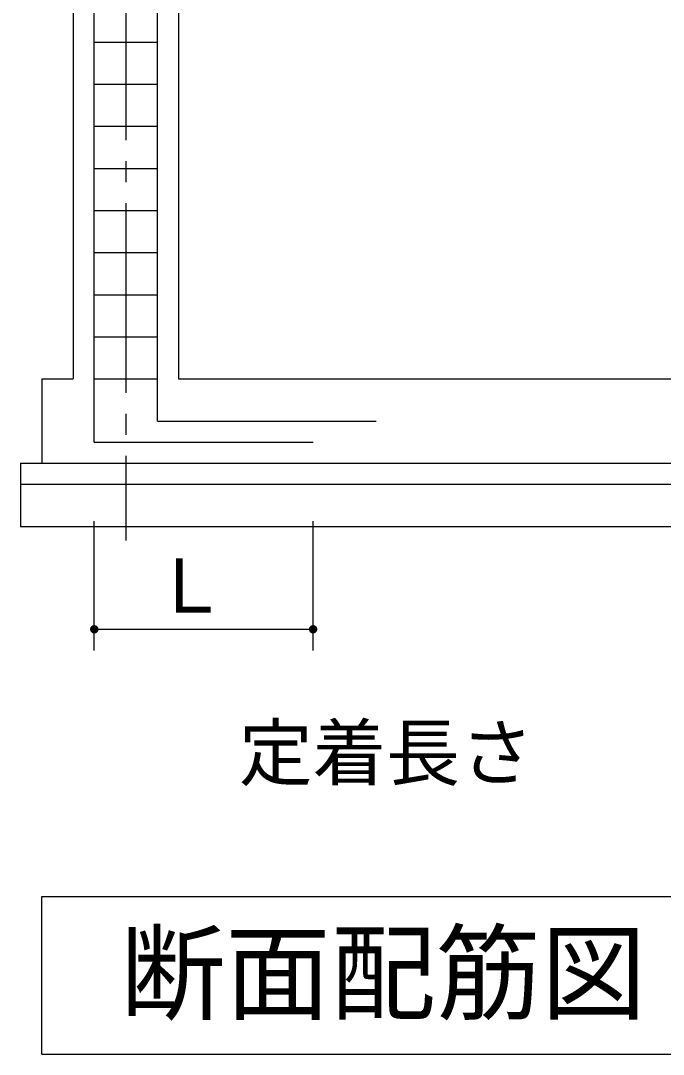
# Model space of a CAD drawing. Units: millimetres, scale not verified. Extents: x -14850 to 14850, y -10500 to 10500.
# Drawn here: x -1000 to 527, y -2087 to 368 of the extents above; entities that cross this region are included whole.
import ezdxf
from ezdxf.enums import TextEntityAlignment as Align

# ---------------------------------------------------------------- set-up
doc = ezdxf.new("R2010")
doc.units = ezdxf.units.MM
doc.header["$LTSCALE"] = 50
doc.linetypes.add('CHAIN2', pattern=[12, 9, -1, 1, -1])
doc.layers.add('0-0_製作', color=5, linetype='Continuous', lineweight=25)
doc.layers.add('0-2_機器', color=3, linetype='Continuous', lineweight=25)
doc.styles.add('ＭＳ ゴシック', font='')
doc.styles.get('ＭＳ ゴシック').set_extended_font_data('MS Gothic')

msp = doc.modelspace()

# ---------------------------------------------------------------- linework, layer by layer
at = {"layer": '0-0_製作', "color": 2}
for p, q in [((-825.13, -1127.53), (-825.13, -820.94)), ((-305.13, -1127.53), (-305.13, -820.94)), ((-825.13, -1077.53), (-305.13, -1077.53))]:
    msp.add_line(p, q, dxfattribs=at)
at = {"layer": '0-0_製作'}
for points in [[(-835.11, -1076.91), (-825.13, -1077.53), (-835.13, -1077.53)], [(-835.13, -1077.53), (-825.13, -1077.53), (-835.05, -1078.79)], [(-834.95, -1075.66), (-825.13, -1077.53), (-835.11, -1076.91)], [(-835.05, -1078.79), (-825.13, -1077.53), (-834.82, -1080.02)], [(-834.64, -1074.44), (-825.13, -1077.53), (-834.95, -1075.66)], [(-834.82, -1080.02), (-825.13, -1077.53), (-825.13, -1087.53)], [(-834.82, -1080.02), (-825.76, -1087.51), (-834.43, -1081.21)], [(-834.82, -1080.02), (-825.13, -1087.53), (-825.76, -1087.51)], [(-834.18, -1073.28), (-825.13, -1077.53), (-834.64, -1074.44)], [(-833.57, -1072.18), (-825.13, -1077.53), (-834.18, -1073.28)], [(-832.84, -1071.16), (-825.13, -1077.53), (-833.57, -1072.18)], [(-832.84, -1071.16), (-825.13, -1067.53), (-825.13, -1077.53)], [(-831.98, -1070.24), (-825.13, -1067.53), (-832.84, -1071.16)], [(-831.01, -1069.44), (-825.13, -1067.53), (-831.98, -1070.24)], [(-829.95, -1068.77), (-825.13, -1067.53), (-831.01, -1069.44)], [(-828.81, -1068.24), (-825.13, -1067.53), (-829.95, -1068.77)], [(-827.62, -1067.85), (-825.13, -1067.53), (-828.81, -1068.24)], [(-826.38, -1067.61), (-825.13, -1067.53), (-827.62, -1067.85)], [(-825.13, -1067.53), (-815.13, -1077.53), (-825.13, -1077.53)], [(-825.13, -1067.53), (-815.21, -1076.28), (-815.13, -1077.53)], [(-825.13, -1067.53), (-815.45, -1075.05), (-815.21, -1076.28)], [(-825.13, -1067.53), (-815.83, -1073.85), (-815.45, -1075.05)], [(-824.5, -1067.55), (-815.83, -1073.85), (-825.13, -1067.53)], [(-825.13, -1077.53), (-823.88, -1087.45), (-825.13, -1087.53)], [(-825.13, -1077.53), (-822.64, -1087.22), (-823.88, -1087.45)], [(-825.13, -1077.53), (-821.45, -1086.83), (-822.64, -1087.22)], [(-825.13, -1077.53), (-820.31, -1086.3), (-821.45, -1086.83)], [(-825.13, -1077.53), (-819.25, -1085.62), (-820.31, -1086.3)], [(-825.13, -1077.53), (-818.29, -1084.82), (-819.25, -1085.62)], [(-825.13, -1077.53), (-817.43, -1083.91), (-818.29, -1084.82)], [(-825.13, -1077.53), (-816.69, -1082.89), (-817.43, -1083.91)], [(-815.13, -1077.53), (-816.69, -1082.89), (-825.13, -1077.53)], [(-823.26, -1067.71), (-815.83, -1073.85), (-824.5, -1067.55)], [(-823.26, -1067.71), (-816.37, -1072.72), (-815.83, -1073.85)], [(-822.04, -1068.02), (-816.37, -1072.72), (-823.26, -1067.71)], [(-822.04, -1068.02), (-817.04, -1071.66), (-816.37, -1072.72)], [(-820.87, -1068.49), (-817.04, -1071.66), (-822.04, -1068.02)], [(-820.87, -1068.49), (-817.84, -1070.69), (-817.04, -1071.66)], [(-819.77, -1069.09), (-817.84, -1070.69), (-820.87, -1068.49)], [(-819.77, -1069.09), (-818.76, -1069.83), (-817.84, -1070.69)], [(-815.13, -1077.53), (-816.08, -1081.79), (-816.69, -1082.89)], [(-815.13, -1077.53), (-815.62, -1080.62), (-816.08, -1081.79)], [(-815.13, -1077.53), (-815.31, -1079.41), (-815.62, -1080.62)], [(-815.13, -1077.53), (-815.15, -1078.16), (-815.31, -1079.41)], [(-315.11, -1076.91), (-305.13, -1077.53), (-315.13, -1077.53)], [(-315.13, -1077.53), (-305.13, -1077.53), (-315.05, -1078.79)], [(-314.95, -1075.66), (-305.13, -1077.53), (-315.11, -1076.91)], [(-315.05, -1078.79), (-305.13, -1077.53), (-314.82, -1080.02)], [(-314.64, -1074.44), (-305.13, -1077.53), (-314.95, -1075.66)], [(-314.82, -1080.02), (-305.13, -1077.53), (-314.43, -1081.21)], [(-314.64, -1074.44), (-305.13, -1067.53), (-305.13, -1077.53)], [(-314.18, -1073.28), (-305.13, -1067.53), (-314.64, -1074.44)], [(-314.43, -1081.21), (-305.13, -1077.53), (-313.89, -1082.35)], [(-313.57, -1072.18), (-305.13, -1067.53), (-314.18, -1073.28)], [(-313.89, -1082.35), (-305.13, -1077.53), (-313.22, -1083.41)], [(-312.84, -1071.16), (-305.13, -1067.53), (-313.57, -1072.18)], [(-313.22, -1083.41), (-305.13, -1077.53), (-312.42, -1084.38)], [(-311.98, -1070.24), (-305.13, -1067.53), (-312.84, -1071.16)], [(-312.42, -1084.38), (-305.13, -1077.53), (-311.51, -1085.24)], [(-311.01, -1069.44), (-305.13, -1067.53), (-311.98, -1070.24)], [(-311.51, -1085.24), (-305.13, -1077.53), (-310.49, -1085.98)], [(-309.95, -1068.77), (-305.13, -1067.53), (-311.01, -1069.44)], [(-310.49, -1085.98), (-305.13, -1077.53), (-305.13, -1087.53)], [(-308.81, -1068.24), (-305.13, -1067.53), (-309.95, -1068.77)], [(-307.62, -1067.85), (-305.13, -1067.53), (-308.81, -1068.24)], [(-306.38, -1067.61), (-305.13, -1067.53), (-307.62, -1067.85)], [(-305.13, -1067.53), (-295.13, -1077.53), (-305.13, -1077.53)], [(-305.13, -1067.53), (-295.21, -1076.28), (-295.13, -1077.53)], [(-305.13, -1067.53), (-295.45, -1075.05), (-295.21, -1076.28)], [(-305.13, -1067.53), (-295.83, -1073.85), (-295.45, -1075.05)], [(-305.13, -1067.53), (-296.37, -1072.72), (-295.83, -1073.85)], [(-305.13, -1067.53), (-297.04, -1071.66), (-296.37, -1072.72)], [(-305.13, -1067.53), (-297.84, -1070.69), (-297.04, -1071.66)], [(-305.13, -1067.53), (-298.76, -1069.83), (-297.84, -1070.69)], [(-305.13, -1067.53), (-299.77, -1069.09), (-298.76, -1069.83)], [(-305.13, -1067.53), (-300.87, -1068.49), (-299.77, -1069.09)], [(-304.5, -1067.55), (-300.87, -1068.49), (-305.13, -1067.53)], [(-305.13, -1077.53), (-303.88, -1087.45), (-305.13, -1087.53)], [(-305.13, -1077.53), (-302.64, -1087.22), (-303.88, -1087.45)], [(-305.13, -1077.53), (-301.45, -1086.83), (-302.64, -1087.22)], [(-305.13, -1077.53), (-300.31, -1086.3), (-301.45, -1086.83)], [(-305.13, -1077.53), (-299.25, -1085.62), (-300.31, -1086.3)], [(-305.13, -1077.53), (-298.29, -1084.82), (-299.25, -1085.62)], [(-305.13, -1077.53), (-297.43, -1083.91), (-298.29, -1084.82)], [(-305.13, -1077.53), (-296.69, -1082.89), (-297.43, -1083.91)], [(-305.13, -1077.53), (-296.08, -1081.79), (-296.69, -1082.89)], [(-305.13, -1077.53), (-295.62, -1080.62), (-296.08, -1081.79)], [(-305.13, -1077.53), (-295.31, -1079.41), (-295.62, -1080.62)], [(-295.13, -1077.53), (-295.31, -1079.41), (-305.13, -1077.53)], [(-303.26, -1067.71), (-300.87, -1068.49), (-304.5, -1067.55)], [(-303.26, -1067.71), (-302.04, -1068.02), (-300.87, -1068.49)], [(-295.13, -1077.53), (-295.15, -1078.16), (-295.31, -1079.41)], [(-834.43, -1081.21), (-827.01, -1087.36), (-833.89, -1082.35)], [(-834.43, -1081.21), (-825.76, -1087.51), (-827.01, -1087.36)], [(-833.89, -1082.35), (-828.22, -1087.04), (-833.22, -1083.41)], [(-833.89, -1082.35), (-827.01, -1087.36), (-828.22, -1087.04)], [(-833.22, -1083.41), (-829.39, -1086.58), (-832.42, -1084.38)], [(-833.22, -1083.41), (-828.22, -1087.04), (-829.39, -1086.58)], [(-832.42, -1084.38), (-830.49, -1085.98), (-831.51, -1085.24)], [(-832.42, -1084.38), (-829.39, -1086.58), (-830.49, -1085.98)], [(-310.49, -1085.98), (-305.76, -1087.51), (-309.39, -1086.58)], [(-310.49, -1085.98), (-305.13, -1087.53), (-305.76, -1087.51)], [(-309.39, -1086.58), (-307.01, -1087.36), (-308.22, -1087.04)], [(-309.39, -1086.58), (-305.76, -1087.51), (-307.01, -1087.36)]]:
    msp.add_solid(points, dxfattribs=at)
at = {"layer": '0-2_機器', "color": 2, "linetype": 'CHAIN2'}
msp.add_line((-750.13, 2334.11), (-750.13, -866.62), dxfattribs=at)
at = {"layer": '0-2_機器'}
for p, q in [((-825.13, -633.03), (-825.13, 2246.97)), ((-675.13, -583.02), (-675.13, 2196.98)), ((-825.13, 316.97), (-675.13, 316.97)), ((-825.13, 216.98), (-675.13, 216.98)), ((-825.13, 116.98), (-675.13, 116.98)), ((-825.13, 16.98), (-675.13, 16.98)), ((-825.13, -83.02), (-675.13, -83.02)), ((-825.13, -183.02), (-675.13, -183.02)), ((-825.13, -283.03), (-675.13, -283.03)), ((-825.13, -383.03), (-675.13, -383.03)), ((-825.13, -483.03), (-675.13, -483.03)), ((-675.13, -583.02), (-155.13, -583.02)), ((-825.13, -633.03), (-305.13, -633.03)), ((-950.13, -1711.9), (2249.87, -1711.9)), ((-950.13, -2086.9), (-950.13, -1711.9)), ((-950.13, -2086.9), (2249.87, -2086.9))]:
    msp.add_line(p, q, dxfattribs=at)
at = {"layer": '0-2_機器', "color": 2}
for p, q in [((-875.13, 2096.97), (-875.13, -483.03)), ((-625.13, 2096.97), (-625.13, -483.03)), ((-950.13, -483.03), (-950.13, -683.03)), ((-950.13, -483.03), (-875.13, -483.03)), ((-625.13, -483.03), (2249.87, -483.03)), ((-1000.13, -683.03), (2299.87, -683.03)), ((-1000.13, -683.03), (-1000.13, -833.03)), ((-1000.13, -733.03), (2299.87, -733.03)), ((-1000.13, -833.03), (2299.87, -833.03))]:
    msp.add_line(p, q, dxfattribs=at)

# ---------------------------------------------------------------- texts
at = {"layer": '0-0_製作', "color": 4, "style": 'ＭＳ ゴシック'}
for s, p in [('Ｌ', (-684.26, -1076.41)), ('定着長さ', (-481.53, -1473.32))]:
    msp.add_text(s, height=128.4, dxfattribs=at).set_placement(p, align=Align.BOTTOM_LEFT)
at = {"layer": '0-2_機器', "color": 4, "style": 'ＭＳ ゴシック'}
msp.add_text('断面配筋図', height=183.3, dxfattribs=at).set_placement((-763.69, -2040.26), align=Align.BOTTOM_LEFT)

doc.saveas('drawing.dxf')
